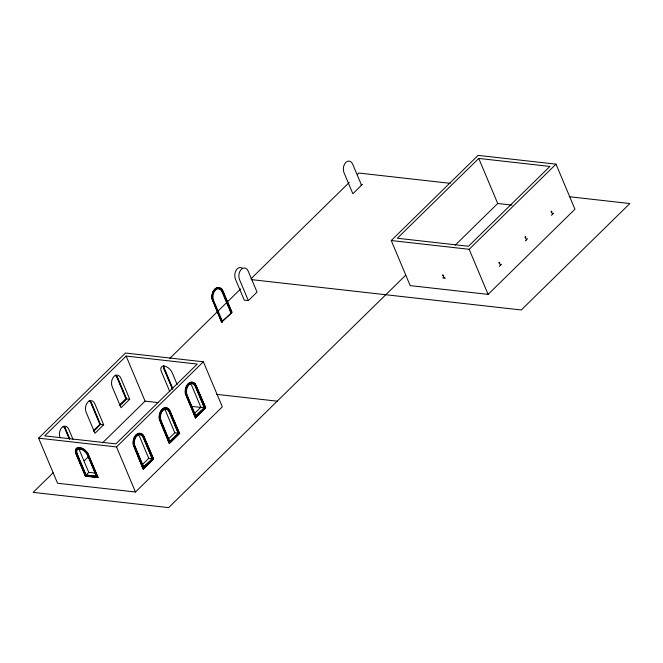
<?xml version="1.0" encoding="UTF-8"?>
<svg xmlns="http://www.w3.org/2000/svg" width="663" height="663" viewBox="0 0 663 663"><rect width="100%" height="100%" fill="white"/><g stroke="black" fill="none" stroke-linecap="round" stroke-linejoin="round"><path stroke-width="0.99" d="M442.751 275.709L442.834 274.971L443.564 275.8M38.611 438.177L125.456 353.023L203.375 361.791L222.32 406.858L135.476 492.012L57.557 483.244L38.611 438.177L116.522 446.945L203.375 361.791M126.136 356.064L44.711 435.889L115.851 443.895L197.276 364.07L126.136 356.064L145.081 401.14L158.291 402.623M93.74 430.42L99.898 424.378L103.66 424.776L94.817 403.742A7.392 4.989 -83.6 0 0 87.947 401.985A7.392 4.989 -83.6 0 0 86.132 412.253L94.975 433.287L103.66 424.776M119.796 404.869L125.953 398.828L129.716 399.225L120.873 378.192A7.392 4.989 -83.6 0 0 114.003 376.443A7.392 4.989 -83.6 0 0 112.188 386.711L121.031 407.745L129.716 399.225M93.756 430.776L100.27 424.395L91.428 403.361A7.392 4.989 -83.6 0 0 89.588 400.924M119.812 405.234L126.326 398.844M93.599 431.149L100.445 424.436M119.655 405.607L126.5 398.894L117.591 377.695A7.575 5.113 -83.6 0 0 115.702 375.217M94.536 430.27L97.478 427.386M124.271 401.123L126.476 398.96L117.484 377.811A7.392 4.989 -83.6 0 0 115.644 375.382M53.09 472.818L33.15 492.369L168.659 507.618L405.723 275.178M169.778 358.41L240.677 288.894M251.012 278.758L349.235 182.458M357.365 174.493L358.84 173.043L450.202 183.319M221.989 321.654L231.428 312.986L221.989 321.654L214.24 303.223M84.201 460.826L88.602 456.517M102.533 442.851L145.081 401.14M248.352 300.629L257.037 292.11L248.194 271.076A7.392 4.989 -83.6 0 0 241.324 269.327A7.392 4.989 -83.6 0 0 239.509 279.587L248.352 300.629L244.282 300.165L235.44 279.131A7.392 4.989 -83.6 0 1 236.219 270.173A7.392 4.989 -83.6 0 1 242.285 268.184M96.069 476.274L85.966 475.139L85.535 475.562L96.649 476.813L87.74 455.622A7.575 4.301 45.6 0 0 79.593 448.843A7.575 4.301 45.6 0 0 76.626 454.37L85.535 475.752L97.461 477.095L87.45 453.724A8.138 4.624 45.6 0 0 79.618 448.171A8.138 4.624 45.6 0 0 75.922 452.431M81.582 448.926A7.392 4.202 45.6 0 0 77.198 453.964L86.041 474.998L88.759 472.338L95.654 473.117M85.146 475.023L75.69 452.05A8.694 4.939 45.6 0 1 79.651 447.508A8.694 4.939 45.6 0 1 88.013 453.442L98.058 477.592L87.789 453.649A8.694 4.939 45.6 0 0 79.427 447.716A8.694 4.939 45.6 0 0 75.474 452.265L85.535 475.752M76.005 454.006L85.32 476.158L87.491 476.167M85.32 475.968L97.461 477.095M142.23 464.713L148.744 458.324L152.134 458.705L143.291 437.671A7.392 4.989 -83.6 0 0 137.631 435.019M168.286 439.163L174.8 432.782L178.19 433.163L169.347 412.129A7.392 4.989 -83.6 0 0 164.988 409.054M194.342 413.621L200.856 407.231L204.245 407.612L195.403 386.579A7.392 4.989 -83.6 0 0 187.496 386.131M152.134 458.705L143.448 467.224L134.987 447.102M169.504 441.674L178.19 433.163M204.245 407.612L195.56 416.132L186.717 395.098M152.846 458.813L143.399 467.481L152.846 458.813L143.937 437.613A7.575 5.113 -83.6 0 0 136.901 435.831A7.575 5.113 -83.6 0 0 135.037 446.34L143.946 467.539M178.902 433.262L169.455 441.931L178.902 433.262L169.993 412.071A7.575 5.113 -83.6 0 0 162.957 410.289A7.575 5.113 -83.6 0 0 161.092 420.798L170.001 441.997M204.958 407.72L195.51 416.389L204.958 407.72L196.049 386.529A7.575 5.113 -83.6 0 0 189.013 384.739A7.575 5.113 -83.6 0 0 187.148 395.256L196.057 416.447M153.087 458.912L143.117 435.724A8.138 5.486 -83.6 0 0 136.437 435.342A8.138 5.486 -83.6 0 0 133.885 444.774L143.539 468.277L153.36 458.945L143.133 469.023L133.246 444.939A8.694 5.868 -83.6 0 1 135.973 434.862A8.694 5.868 -83.6 0 1 143.117 435.26L144.252 437.265M179.665 433.494L169.455 443.506L159.568 419.422A8.694 5.868 -83.6 0 1 162.302 409.344A8.694 5.868 -83.6 0 1 169.438 409.742L179.665 433.494L179.143 433.37L169.173 410.173A8.138 5.486 -83.6 0 0 162.493 409.8A8.138 5.486 -83.6 0 0 159.94 419.231L169.595 442.735L176.209 436.246M177.676 434.812L179.143 433.37M205.198 407.82L195.229 384.631A8.138 5.486 -83.6 0 0 188.549 384.25A8.138 5.486 -83.6 0 0 185.988 393.681L195.643 417.184L205.472 407.853L195.22 384.167A8.694 5.868 -83.6 0 0 188.085 383.769A8.694 5.868 -83.6 0 0 185.35 393.847L195.51 417.955L205.712 407.952L195.494 384.2A8.694 5.868 -83.6 0 0 188.358 383.794A8.694 5.868 -83.6 0 0 185.623 393.88L195.51 417.955M169.173 409.717A8.694 5.868 -83.6 0 0 162.029 409.311A8.694 5.868 -83.6 0 0 159.302 419.389L169.181 443.472L179.416 433.395L170.076 411.309M195.237 417.93L205.472 407.853M143.399 469.048L153.609 459.045L143.382 435.293A8.694 5.868 -83.6 0 0 136.246 434.887A8.694 5.868 -83.6 0 0 133.512 444.972L143.133 469.023M391.245 240.536L478.089 155.382L556.008 164.151L574.954 209.226L488.101 294.38L410.19 285.612L391.245 240.536L469.155 249.305L556.008 164.151M478.761 158.424L397.344 238.257L468.484 246.263L549.909 166.43L478.761 158.424L497.714 203.5L511.944 205.099M455.166 245.219L497.714 203.5M499.338 266.393L501.51 264.264M525.394 240.851L527.566 238.721M551.442 215.301L553.613 213.171M569.285 196.72L629.85 203.541L521.284 309.977L251.302 279.604M442.735 277.822L445.445 278.129M216.652 394.361L277.217 401.173M190.811 406.286L200.98 407.43M205.712 407.952L196.132 385.767M195.643 417.184L186.262 393.714A8.138 5.486 -83.6 0 1 188.822 384.283A8.138 5.486 -83.6 0 1 195.494 384.656M169.595 442.735L160.206 419.256A8.138 5.486 -83.6 0 1 162.767 409.825A8.138 5.486 -83.6 0 1 169.446 410.206L170.308 411.723M153.609 459.045L144.02 436.859M143.539 468.277L134.15 444.807A8.138 5.486 -83.6 0 1 136.711 435.376A8.138 5.486 -83.6 0 1 143.39 435.748M86.041 474.998L96.881 476.225M89.455 476.39L93.375 476.83M95.331 477.045L98.273 477.377M85.32 476.158L98.058 477.592M551.268 212.334L551.268 211.232L551.923 211.688M525.212 237.876L525.212 236.782L525.867 237.238M499.164 263.426L499.156 262.324L499.811 262.78M222.876 291.065L221.964 289.466A8.694 5.868 -83.6 0 0 220.738 288.264M221.425 289.864L222.287 291.38M64.386 426.864L65.247 428.381M551.268 211.232L552.594 214.389M525.212 236.782L526.538 239.931M499.156 262.324L500.482 265.482M469.155 249.305L488.101 294.38M442.834 274.971L444.16 278.129M232.075 312.323L222.238 289.499A8.694 5.868 -83.6 0 0 215.102 289.093A8.694 5.868 -83.6 0 0 212.367 299.17L212.939 301.101M223.265 291.985L231.801 312.298M230.881 311.204L231.677 313.085M231.404 313.052L222.519 291.786A7.575 5.113 -83.6 0 0 215.483 290.004A7.575 5.113 -83.6 0 0 213.619 300.513L222.528 321.712M230.89 312.928L221.981 291.728A7.575 5.113 -83.6 0 0 213.063 292.955M213.005 300.778L216.577 309.256M217.365 311.146L218.558 313.972M219.345 315.853L222.122 322.45M221.848 322.425L212.193 298.922A8.138 5.486 -83.6 0 1 218.947 288.107M221.599 322.301L212.094 299.146A8.694 5.868 -83.6 0 1 219.312 287.593M204.411 407.662L195.502 386.463A7.575 5.113 -83.6 0 0 187.405 386.015M200.856 407.231L192.013 386.197A7.392 4.989 -83.6 0 0 190.165 383.761M177.17 384.581L172.173 372.697A7.392 4.202 45.6 0 0 164.233 366.075A7.392 4.202 45.6 0 0 161.333 371.479L169.794 391.593M172.869 388.634L164.341 368.363A7.575 4.301 45.6 0 1 163.802 365.379M163.927 368.288L172.504 388.932M172.43 389.065L163.91 368.785A7.575 4.301 45.6 0 1 163.438 367.227M178.355 433.204L169.446 412.013A7.575 5.113 -83.6 0 0 164.988 408.872M174.8 432.782L165.957 411.748A7.392 4.989 -83.6 0 0 164.109 409.311M160.661 420.64L169.115 440.762M152.308 458.755L143.399 437.555A7.575 5.113 -83.6 0 0 138.932 434.414M125.953 398.828L117.044 377.637A7.575 5.113 -83.6 0 0 115.163 375.15M148.744 458.324L139.901 437.29A7.392 4.989 -83.6 0 0 138.061 434.853M116.522 446.945L135.476 492.012M100.42 424.511L91.535 403.245A7.575 5.113 -83.6 0 0 89.646 400.759M99.898 424.378L90.988 403.179A7.575 5.113 -83.6 0 0 89.107 400.701M88.809 457.014L89.961 459.757M90.732 461.589L94.958 471.65M97.246 477.31L87.226 453.94A8.138 4.624 45.6 0 0 79.403 448.387A8.138 4.624 45.6 0 0 75.706 452.638M88.759 472.338L79.916 451.304A7.392 4.202 45.6 0 1 79.378 448.379M72.988 439.345L68.761 429.284A7.392 4.989 -83.6 0 0 61.891 427.536A7.392 4.989 -83.6 0 0 60.076 437.804M85.966 475.139L77.057 453.94A7.575 4.301 45.6 0 1 78.682 448.47M69.739 438.923L65.48 428.787A7.575 5.113 -83.6 0 0 63.59 426.301M69.607 438.964L65.372 428.903A7.392 4.989 -83.6 0 0 63.532 426.466M69.201 438.865L64.941 428.729A7.575 5.113 -83.6 0 0 63.051 426.243M164.051 368.81A7.392 4.202 45.6 0 1 163.512 365.893M186.212 393.399A7.392 4.989 -83.6 0 1 186.204 389.595M160.645 413.306A7.392 4.989 -83.6 0 1 163.686 409.477M161.349 411.566A7.575 5.113 -83.6 0 1 162.41 410.223M213.08 300.455A7.575 5.113 -83.6 0 1 212.55 294.836M212.467 298.947A8.138 5.486 -83.6 0 1 216.353 288.529M217.787 288.057A8.138 5.486 -83.6 0 1 219.213 288.14M361.426 184.728L361.103 185.043L362.296 184.463L361.426 184.728M361.534 185.209L352.849 193.729L344.006 172.695A7.392 4.989 -83.6 0 1 345.821 162.427A7.392 4.989 -83.6 0 1 352.691 164.175L361.534 185.209"/></g></svg>
